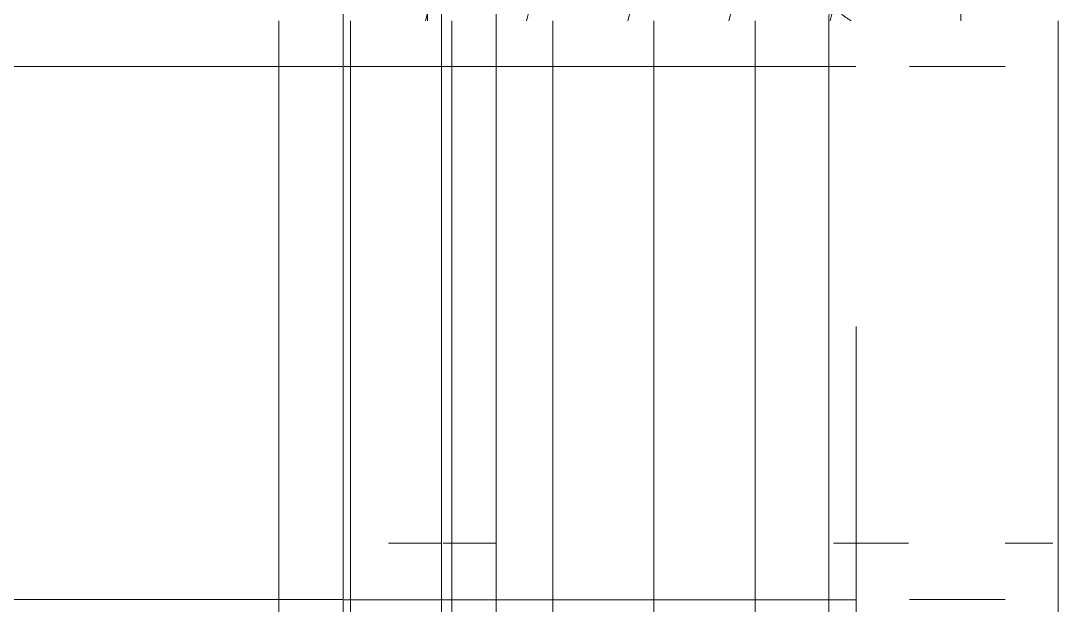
# Model space of a CAD drawing. Header units: inches. Extents: x 11834 to 13024, y -8101 to -6934.
# Drawn here: x 12201.66 to 12216.36, y -7343.03 to -7334.75 of the extents above; entities that cross this region are included whole.
import ezdxf

# ---------------------------------------------------------------- set-up
doc = ezdxf.new("R2010")
doc.units = ezdxf.units.IN
doc.header["$MEASUREMENT"] = 0
doc.layers.add('I-FURN', color=30, linetype='Continuous', lineweight=9)
pattern_1 = [(270, (7274.035, 12201.662), (7.553999999999999, 4.625490960379552e-16), []), (0, (7274.035, 12201.662), (0, 7.553999999999999), [])]

# ---------------------------------------------------------------- blocks, each defined once
blk = doc.blocks.new('FP_1_57-FIRST FLOOR POWER _ SIGNAL')
at = {"layer": 'I-FURN'}
for p, q in [((-8.11574173828802, -14.3330260416819), (-8.115741738038876, -13.9433593750152)), ((-8.11574173853725, -14.61828183969797), (-8.11574173828802, -14.3330260416819)), ((-23.51562500000841, -14.69335937501529), (-0.7148437500086117, -14.69335937501529))]:
    blk.add_line(p, q, dxfattribs=at)
blk = doc.blocks.new('FP_1_58-FIRST FLOOR POWER _ SIGNAL')
at = {"layer": 'I-FURN'}
for p, q in [((-8.115741737594645, -11.94307480589313), (-8.115741737371676, -11.80218657918217)), ((-8.115741737817443, -12.21907852070015), (-8.115741737594645, -11.94307480589313)), ((-8.11574173804024, -12.57078780771124), (-8.115741737817443, -12.21907852070015))]:
    blk.add_line(p, q, dxfattribs=at)
blk = doc.blocks.new('FP_1_59-FIRST FLOOR POWER _ SIGNAL')
at = {"layer": 'I-FURN'}
for p, q in [((-0.7148437500086117, -11.44291555686533), (-23.51562500000841, -11.44291555686533)), ((-8.115741737291186, -11.80218657918217), (-8.115741737289822, -11.51090112264967))]:
    blk.add_line(p, q, dxfattribs=at)
blk = doc.blocks.new('FP_1_62-FIRST FLOOR POWER _ SIGNAL')
at = {"layer": 'I-FURN'}
for p, q in [((0.03515624999138822, -13.94335937501529), (0.03515624999138822, -12.57078780771132)), ((-0.3251770833419982, -13.31512141690183), (-0.7148437500086969, -13.31512141690183)), ((-0.03992128532593141, -13.31512141690183), (-0.3251770833419982, -13.31512141690183))]:
    blk.add_line(p, q, dxfattribs=at)
blk = doc.blocks.new('FP_1_63-FIRST FLOOR POWER _ SIGNAL')
at = {"layer": 'I-FURN'}
for p, q in [((-0.6119795692563342, -11.61378737755279), (-0.6051661545713215, -11.60610047105109)), ((-0.6051661545713215, -11.60610047105109), (-0.598361281751039, -11.59866966450701)), ((-0.598361281751039, -11.59866966450701), (-0.5915654807695886, -11.59149497254438)), ((-0.5915654807695886, -11.59149497254438), (-0.5847792808949918, -11.58457640117106)), ((-0.5847792808949918, -11.58457640117106), (-0.5780032106469831, -11.57791394778272)), ((-0.5780032106469831, -11.57791394778272), (-0.5712377977567654, -11.57150760116698)), ((-0.5712377977567654, -11.57150760116698), (-0.5644835691254001, -11.56535734151012)), ((-0.5644835691254001, -11.56535734151012), (-0.55774105078288, -11.55946314040324)), ((-0.55774105078288, -11.55946314040324), (-0.5510107678471171, -11.55382496085013)), ((-0.5510107678471171, -11.55382496085013), (-0.5442932444833558, -11.54844275727507)), ((-0.5442932444833558, -11.54844275727507), (-0.5375890038628198, -11.54331647553306)), ((-0.5375890038628198, -11.54331647553306), (-0.5308985681222963, -11.53844605291996)), ((-0.5308985681222963, -11.53844605291996), (-0.5242224583238907, -11.53383141818321)), ((-0.5242224583238907, -11.53383141818321), (-0.5175611944131616, -11.52947249153459)), ((-0.5175611944131616, -11.52947249153459), (-0.5109152951801547, -11.52536918466262)), ((-0.5109152951801547, -11.52536918466262), (-0.5042852782178783, -11.52152140074747)), ((-0.5042852782178783, -11.52152140074747), (-0.4976716598826555, -11.5179290344746)), ((-0.4976716598826555, -11.5179290344746), (-0.4910749552533673, -11.51459197205139)), ((-0.4910749552533673, -11.51459197205139), (-0.4844956780920597, -11.5115100912235)), ((-0.4844956780920597, -11.5115100912235), (-0.4779343408031877, -11.50868326129245)), ((-0.4779343408031877, -11.50868326129245), (-0.4713914543938812, -11.50611134313402)), ((-0.4713914543938812, -11.50611134313402), (-0.4648675284346381, -11.50379418921739)), ((-0.4648675284346381, -11.50379418921739), (-0.4583630710190789, -11.50173164362579)), ((-0.4583630710190789, -11.50173164362579), (-0.4518785887248952, -11.4999235420772)), ((-0.4518785887248952, -11.4999235420772), (-0.4454145865734346, -11.49836971194648)), ((-0.4454145865734346, -11.49836971194648), (-0.4389715679915866, -11.49706997228858)), ((-0.4389715679915866, -11.49706997228858), (-0.4325500347719639, -11.49602413386165)), ((-0.4325500347719639, -11.49602413386165), (-0.4261504870335954, -11.49523199915208)), ((-0.4261504870335954, -11.49523199915208), (-0.4197734231833862, -11.49469336239994)), ((-0.4197734231833862, -11.49469336239994), (-0.4134193398772367, -11.4944080096254)), ((-0.4134193398772367, -11.4944080096254), (-0.4070887319811617, -11.49437571865576)), ((-0.4070887319811617, -11.49437571865576), (-0.400782092532836, -11.49459625915375)), ((-0.400782092532836, -11.49459625915375), (-0.3944999127034804, -11.49506939264637)), ((-0.3944999127034804, -11.49506939264637), (-0.3882426817590669, -11.49579487255462)), ((-0.3882426817590669, -11.49579487255462), (-0.3820108870227159, -11.49677244422483)), ((-0.3820108870227159, -11.49677244422483), (-0.3758050138364978, -11.49800184495871)), ((-0.3758050138364978, -11.49800184495871), (-0.3696255455234904, -11.49948280404757)), ((-0.3696255455234904, -11.49948280404757), (-0.3634729633506026, -11.50121504280363)), ((-0.3634729633506026, -11.50121504280363), (-0.3573477464906318, -11.50319827459597)), ((-0.3573477464906318, -11.50319827459597), (-0.3512503719852588, -11.50543220488362)), ((-0.3512503719852588, -11.50543220488362), (-0.3451813147075313, -11.5079165312523)), ((-0.3451813147075313, -11.5079165312523), (-0.3391410473251994, -11.5106509434508)), ((-0.3391410473251994, -11.5106509434508), (-0.3331300402639669, -11.5136351234278)), ((-0.3331300402639669, -11.5136351234278), (-0.327148761670486, -11.51686874537086)), ((-0.7148437500086117, -11.75978664973996), (-0.7079661580183368, -11.7482658591733)), ((-0.7079661580183368, -11.7482658591733), (-0.7010891016658148, -11.73699991538771)), ((-0.7010891016658148, -11.73699991538771), (-0.6942131165471891, -11.72598896209902)), ((-0.6942131165471891, -11.72598896209902), (-0.6873387381747021, -11.71523313445758)), ((-0.6873387381747021, -11.71523313445758), (-0.68046650193628, -11.70473255903911)), ((-0.68046650193628, -11.70473255903911), (-0.6735969430522174, -11.69448735383514)), ((-0.6735969430522174, -11.69448735383514), (-0.6667305965348475, -11.68449762824559)), ((-0.6667305965348475, -11.68449762824559), (-0.659867997145909, -11.67476348307116)), ((-0.659867997145909, -11.67476348307116), (-0.6530096793556196, -11.66528501050783)), ((-0.6530096793556196, -11.66528501050783), (-0.6461561773006393, -11.65606229414084)), ((-0.6461561773006393, -11.65606229414084), (-0.6393080247425472, -11.64709540894117)), ((-0.6393080247425472, -11.64709540894117), (-0.6324657550262315, -11.63838442126146)), ((-0.6324657550262315, -11.63838442126146), (-0.6256299010385361, -11.62992938883397)), ((-0.6256299010385361, -11.62992938883397), (-0.6188009951665662, -11.62173036076868)), ((-0.6188009951665662, -11.62173036076868), (-0.6119795692563342, -11.61378737755279))]:
    blk.add_line(p, q, dxfattribs=at)
at = {"layer": 'I-FURN', "flags": 128}
blk.add_lwpolyline([(-0.7148437500086117, -11.44291555686533), (-0.6848517493686187, -11.4435154768696), (-0.654907729531743, -11.44531427713832), (-0.6250595945419376, -11.44830907997485), (-0.5953550950479495, -11.45249509433358), (-0.5658417519123303, -11.45786562348445), (-0.5365667801881954, -11.46441207572636), (-0.5075770135855747, -11.4721239781322), (-0.4789188295465578, -11.48098899330347), (-0.450638075052268, -11.4909929391068), (-0.4227799932772029, -11.50211981136314), (-0.3953891512091161, -11.51435180945029), (-0.3685093683525337, -11.52766936478085), (-0.3421836466258127, -11.54205117210708), (-0.316454101567956, -11.55747422360528), (-0.2913618949624492, -11.57391384568305), (-0.2669471689868316, -11.59134373845208), (-0.2432489819947534, -11.60973601780216), (-0.2203052460300227, -11.62906126000968), (-0.1981526661756447, -11.64928854880958), (-0.1768266818339441, -11.67038552485488), (-0.1563614100305415, -11.69231843748434), (-0.1367895908343541, -11.71505219871639), (-0.1181425349813594, -11.73855043938269), (-0.1004500737829517, -11.76277556731097), (-0.0837405114027092, -11.78768882746419), (-0.06804057957617714, -11.81325036394071), (-0.05337539484486341, -11.83941928373505), (-0.03976841837624078, -11.8661537221578), (-0.02724141842978156, -11.89341090981057), (-0.01581443553322969, -11.92114724100776), (-0.005505750421548327, -11.94931834353625), (0.003668145208337136, -11.97787914964132), (0.01169257508010446, -12.00678396812611), (0.01855470181791929, -12.03598655744673), (0.02424354748271184, -12.06544019969018), (0.02875001113508801, -12.09509777531173), (0.03206688339452057, -12.12491183851708), (0.0341888579730778, -12.15483469316518), (0.03511254016382281, -12.18481846907164), (0.03515624999138822, -12.19291555686533)], dxfattribs=at)
blk = doc.blocks.new('FP_1_68-FIRST FLOOR POWER _ SIGNAL')
at = {"layer": 'I-FURN'}
for p, q in [((-8.115741740235647, -6.313247178943413), (-8.115741739591384, -5.981027544651112)), ((-8.11574174087991, -6.58207132694423), (-8.115741740235647, -6.313247178943413)), ((-8.115741741524259, -6.736201883935109), (-8.11574174087991, -6.58207132694423)), ((-23.65776341419052, -6.731027544651027), (-0.5727053358264981, -6.731027544651112))]:
    blk.add_line(p, q, dxfattribs=at)
blk = doc.blocks.new('FP_1_71-FIRST FLOOR POWER _ SIGNAL')
at = {"layer": 'I-FURN'}
blk.add_line((-0.3251770833419982, -5.761023056246784), (-0.7148437500086969, -5.761023056246784), dxfattribs=at)
blk = doc.blocks.new('FP_1_72-FIRST FLOOR POWER _ SIGNAL')
at = {"layer": 'I-FURN'}
blk.add_line((-0.6003381713378529, -4.566728038425764), (-23.63013057867925, -4.566728038425764), dxfattribs=at)
blk = doc.blocks.new('FP_1_73-FIRST FLOOR POWER _ SIGNAL')
at = {"layer": 'I-FURN'}
for p, q in [((-8.115741738292284, -14.03717136157752), (-8.115741738217848, -13.94335937501537)), ((-8.115741738507408, -14.30825227394953), (-8.115741738304648, -14.05283286537064)), ((-8.11574173883602, -14.61806761389198), (-8.115741738547653, -14.3520289543284)), ((-23.51562500000841, -14.69335937501537), (-0.7148437500086117, -14.69335937501529))]:
    blk.add_line(p, q, dxfattribs=at)
blk = doc.blocks.new('FP_1_74-FIRST FLOOR POWER _ SIGNAL')
at = {"layer": 'I-FURN'}
for p, q in [((0.03515624999138822, -5.981027544651112), (0.03515624999138822, -5.31672803842585)), ((-0.7148437500086969, -5.732548011845494), (-0.6053702596531706, -5.761129792180667)), ((-0.5905570475232195, -5.76499728534074), (-0.5120230527270734, -5.785501257405655)), ((-0.5059036656251975, -5.787098931667855), (-0.4707782291086743, -5.796269622283716)), ((-0.4678702515052748, -5.797028848803364), (-0.3521594799834417, -5.827239083658525)), ((-0.3251770833419982, -5.834283756585363), (-0.2915243849051876, -5.867233933912387)), ((-0.2737542375349164, -5.884633118351586), (-0.2396700486057455, -5.918005778537291)), ((-0.2365291599310524, -5.921081099198118), (-0.1376609109939295, -6.017885411654787)), ((-0.1345886463414558, -6.020893540862658), (-0.03992128532593141, -6.113584661558462)), ((0.03515624999138822, -12.2349873261808), (0.03515624999138822, -5.981027544651112)), ((-0.7148437500086969, -7.164775411837751), (-0.3251770833419982, -7.266511156577621)), ((-0.3251770833419982, -7.266511156577621), (-0.03992128532601668, -7.545812061550719)), ((-0.7148437500086117, -8.597002811829922), (-0.3251770833419129, -8.698738556569706)), ((-0.3251770833419129, -8.698738556569706), (-0.03992128532593141, -8.978039461542805)), ((-0.7148437500086117, -10.02923021182209), (-0.3251770833419982, -10.13096595656196)), ((-0.3251770833419982, -10.13096595656196), (-0.03992128532593141, -10.41026686153506)), ((-0.7148437500086117, -11.46145761181427), (-0.3251770833419982, -11.56319335655405)), ((-0.3037199406313106, -11.58420256800184), (-0.2242260526147674, -11.66203697142947)), ((-0.1978003451973222, -11.68791102569091), (-0.1650596086469136, -11.71996827890581)), ((-0.126203623360908, -11.75801312121746), (-0.08215888965909811, -11.80113839357918)), ((-0.06502382068791233, -11.81791575727769), (-0.03992128532593141, -11.84249426152715)), ((0.03515624999138822, -12.57078780771132), (0.03515624999138822, -12.23539204256042))]:
    blk.add_line(p, q, dxfattribs=at)
blk = doc.blocks.new('FP_1_75-FIRST FLOOR POWER _ SIGNAL')
at = {"layer": 'I-FURN'}
for p, q in [((0.03515624999138822, -13.94335937501529), (0.03515624999138822, -12.58695355012131)), ((-0.6053702596533411, -13.31512141690183), (-0.7148437500086969, -13.31512141690183)), ((-0.3252613610098933, -13.31512141690183), (-0.5817716392414808, -13.31512141690183)), ((-0.07526274220970207, -13.31512141690183), (-0.3251770833419982, -13.31512141690183)), ((-0.03992128532593141, -13.31512141690183), (-0.06502382068791233, -13.31512141690183))]:
    blk.add_line(p, q, dxfattribs=at)
blk = doc.blocks.new('FP_1_78-FIRST FLOOR POWER _ SIGNAL')
at = {"layer": 'I-FURN'}
for p, q in [((-8.115741737946363, -12.24095690510145), (-8.115741737698839, -11.99107384912057)), ((-8.115741738205143, -12.57078780771124), (-8.115741737946363, -12.24095690510145))]:
    blk.add_line(p, q, dxfattribs=at)
blk = doc.blocks.new('FP_1_90-FIRST FLOOR POWER _ SIGNAL')
at = {"layer": 'I-FURN'}
for p, q in [((-8.115741741090345, -5.540897475216098), (-8.115741740258498, -5.208677840923712)), ((-8.115741741922191, -5.809721623216915), (-8.115741741090345, -5.540897475216098)), ((-8.115741742754038, -5.963852180207794), (-8.115741741922191, -5.809721623216915)), ((-23.63874134393694, -5.958677840923712), (-0.5917274060801673, -5.958677840923797))]:
    blk.add_line(p, q, dxfattribs=at)
blk = doc.blocks.new('Kimball - Villa - Lounges Privacy Back Without Arms - K602FPB-6991797-FIRST FLOOR POWER _ SIGNAL')
at = {"layer": 'I-FURN'}
h = blk.add_hatch(dxfattribs=at)
h.set_pattern_fill('FP1_4', color=256, style=0, pattern_type=2)
h.set_pattern_definition(pattern_1)
h.paths.add_polyline_path([(-23.51562500000858, 12.5831306409755), (-23.51562500000824, -4.566955231868746), (-0.7148437500084411, -4.566955231868746), (-0.7148437500086969, 13.94335937498476), (-23.51562500000858, 13.94335937498485), (-23.51562500000858, 13.69335937498465)], flags=0)
h.paths.add_polyline_path([(-23.39062500000665, 13.69335937498465), (-21.14062500000665, 13.69335937498465), (-21.14062500000665, 11.44335937498474), (-23.39062500000665, 11.44335937498474), (-23.39062500000665, 12.5831306409755)], flags=0)
h = blk.add_hatch(dxfattribs=at)
h.set_pattern_fill('FP1_3', color=256, style=0, pattern_type=2)
h.set_pattern_definition([(270, (7274.035, 435.366), (7.553999999999999, 4.625490960379552e-16), []), (0, (7274.035, 435.366), (0, 1.432), [])])
h.paths.add_polyline_path([(-23.51562500000841, -11.85055540701438), (-23.39062500000665, -11.82922470085572), (-23.39062500000665, -11.44335937501535), (-21.14062500000665, -11.44335937501535), (-21.14062500000665, -11.85055540701438), (-0.7148437500086117, -11.82572774609812), (-0.7148437500084411, -4.580329895318413), (-23.51562500000824, -4.580329895318669), (-23.51562500000841, -11.84432266450787)], flags=0)
h = blk.add_hatch(dxfattribs=at)
h.set_pattern_fill('FP1_4', color=256, style=0, pattern_type=2)
h.set_pattern_definition(pattern_1)
h.paths.add_polyline_path([(-23.51562500000841, -13.94335937501554), (-0.7148437500086969, -13.94335937501529), (-0.7310094924185079, -12.58695355012097), (-21.14062500000665, -12.58695355012122), (-21.14062500000665, -13.69335937501518), (-23.39062500000665, -13.69335937501518), (-23.39062500000665, -12.58695355012122), (-23.51562500000841, -12.58695355012122), (-23.51562500000841, -13.69335937501518)], flags=0)
for name in ['FP_1_71-FIRST FLOOR POWER _ SIGNAL', 'FP_1_72-FIRST FLOOR POWER _ SIGNAL', 'FP_1_90-FIRST FLOOR POWER _ SIGNAL', 'FP_1_74-FIRST FLOOR POWER _ SIGNAL', 'FP_1_68-FIRST FLOOR POWER _ SIGNAL', 'FP_1_59-FIRST FLOOR POWER _ SIGNAL', 'FP_1_63-FIRST FLOOR POWER _ SIGNAL', 'FP_1_58-FIRST FLOOR POWER _ SIGNAL', 'FP_1_78-FIRST FLOOR POWER _ SIGNAL', 'FP_1_62-FIRST FLOOR POWER _ SIGNAL', 'FP_1_75-FIRST FLOOR POWER _ SIGNAL', 'FP_1_57-FIRST FLOOR POWER _ SIGNAL', 'FP_1_73-FIRST FLOOR POWER _ SIGNAL']:
    blk.add_blockref(name, (0, 0), dxfattribs=at)

msp = doc.modelspace()

# ---------------------------------------------------------------- block references
at = {"layer": 'I-FURN', "rotation": 89.99999999999928}
msp.add_blockref('Kimball - Villa - Lounges Privacy Back Without Arms - K602FPB-6991797-FIRST FLOOR POWER _ SIGNAL', (12201.66192776336, -7334.035077934986), dxfattribs=at)

doc.saveas('drawing.dxf')
